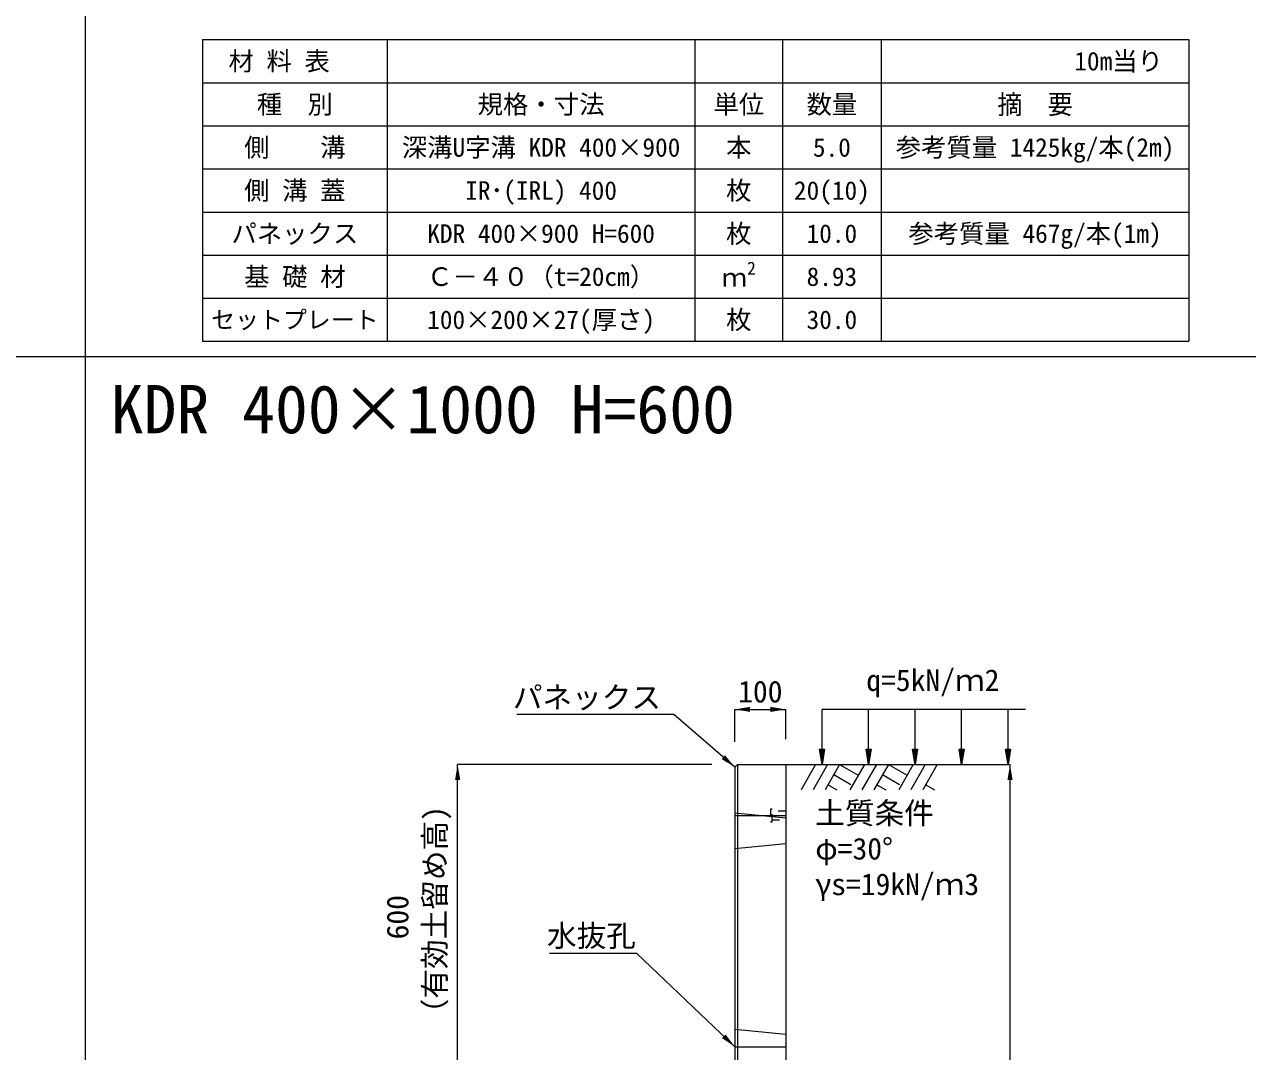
# Model space of a CAD drawing. Units: millimetres at full size. Extents: x 172874 to 217143, y 854931 to 903297.
# Drawn here: x 205023 to 207428, y 857964 to 859984 of the extents above; entities that cross this region are included whole.
import ezdxf
from ezdxf.enums import TextEntityAlignment as Align

# ---------------------------------------------------------------- set-up
doc = ezdxf.new("R2010")
doc.units = ezdxf.units.MM
doc.header["$LTSCALE"] = 20
doc.linetypes.add('DASHED', pattern=[7.5, 6, -1.5])
doc.linetypes.add('USER3', pattern=[1.35, 0.75, -0.6])
for name, color, linetype, lineweight in [('0_2', 7, 'Continuous', 20), ('Defpoints_3', 8, 'Continuous', 0), ('パネックスKDR', 2, 'Continuous', 13), ('図枠', 5, 'Continuous', 13), ('寸法・材料表', 7, 'Continuous', 13), ('寸法線', 7, 'Continuous', 13), ('引出線', 4, 'Continuous', 13), ('補助線', 8, 'Continuous', 13), ('ｲﾝｻｰﾄ', 3, 'USER3', 5), ('ﾊｯﾁﾝｸﾞ', 7, 'Continuous', 5)]:
    doc.layers.add(name, color=color, linetype=linetype, lineweight=lineweight)
doc.layers.add('文字', color=7, linetype='Continuous')
doc.styles.add('ＭＳ ゴシック', font='')
doc.styles.add('ＭＳ Ｐゴシック', font='')
doc.styles.get('ＭＳ ゴシック').set_extended_font_data('MS Gothic')
doc.styles.get('ＭＳ Ｐゴシック').set_extended_font_data('MS PGothic')

# ---------------------------------------------------------------- blocks, each defined once
blk = doc.blocks.new('filled_arrow')
at = {"color": 0, "linetype": 'Continuous', "lineweight": -2}
blk.add_solid([(7.5, 1.25), (0, 0), (7.5, -1.25)], dxfattribs=at)

msp = doc.modelspace()

# ---------------------------------------------------------------- hatches: boundary and pattern name
at = {"layer": '寸法線'}
for points in [[(206596.31, 858558.52), (206591.31, 858528.52), (206586.31, 858558.52)], [(206687.73, 858558.52), (206682.73, 858528.52), (206677.73, 858558.52)], [(206779.14, 858558.52), (206774.14, 858528.52), (206769.14, 858558.52)], [(206870.55, 858558.52), (206865.55, 858528.52), (206860.55, 858558.52)], [(206961.93, 858558.52), (206956.93, 858528.52), (206951.93, 858558.52)]]:
    msp.add_hatch(color=256, dxfattribs=at).paths.add_polyline_path(points)

# ---------------------------------------------------------------- linework, layer by layer
at = {"layer": '0_2'}
msp.add_line((206519.9, 858528.52), (206919.9, 858528.52), dxfattribs=at)
at = {"layer": 'Defpoints_3'}
for p, q in [((205373.45, 859954.4), (207312.35, 859954.4)), ((205373.45, 859954.4), (205373.45, 859869.22)), ((205736.45, 859954.4), (205736.45, 859869.22)), ((206341.45, 859954.4), (206341.45, 859869.22)), ((206513.75, 859954.4), (206513.75, 859869.22)), ((206707.35, 859954.4), (206707.35, 859869.22)), ((207312.35, 859954.4), (207312.35, 859869.22))]:
    msp.add_line(p, q, dxfattribs=at)
at = {"layer": 'パネックスKDR'}
for p, q in [((206419.9, 858523.52), (206424.9, 858528.52)), ((206419.9, 858523.52), (206419.9, 857928.52)), ((206424.9, 858528.52), (206519.9, 858528.52)), ((206519.9, 858528.52), (206519.9, 856673.52))]:
    msp.add_line(p, q, dxfattribs=at)
at = {"layer": 'パネックスKDR', "lineweight": 5}
msp.add_line((206424.9, 858528.52), (206424.9, 857928.52), dxfattribs=at)
at = {"layer": 'パネックスKDR', "linetype": 'DASHED', "lineweight": 9}
for p, q in [((206419.9, 858433.52), (206519.9, 858423.52)), ((206419.9, 858363.52), (206519.9, 858373.52)), ((206419.9, 858008.52), (206519.9, 857998.52))]:
    msp.add_line(p, q, dxfattribs=at)
at = {"layer": '図枠'}
for p, q in [((205142.9, 874031.02), (205142.9, 855531.02)), ((196742.9, 859331.02), (217142.9, 859331.02))]:
    msp.add_line(p, q, dxfattribs=at)
at = {"layer": '寸法・材料表'}
for p, q in [((205373.45, 859869.22), (207312.35, 859869.22)), ((205373.45, 859869.22), (205373.45, 859361.02)), ((205736.45, 859869.22), (205736.45, 859361.02)), ((206341.45, 859869.22), (206341.45, 859361.02)), ((206513.75, 859869.22), (206513.75, 859361.02)), ((206707.35, 859869.22), (206707.35, 859361.02)), ((207312.35, 859869.22), (207312.35, 859361.02)), ((205373.45, 859784.52), (207312.35, 859784.52)), ((205373.45, 859699.82), (207312.35, 859699.82)), ((205373.45, 859615.12), (207312.35, 859615.12)), ((205373.45, 859530.42), (207312.35, 859530.42)), ((205373.45, 859445.72), (207312.35, 859445.72)), ((205373.45, 859361.02), (207312.35, 859361.02))]:
    msp.add_line(p, q, dxfattribs=at)
at = {"layer": '寸法線'}
for p, q in [((206419.9, 858637.07), (206519.9, 858637.07)), ((206419.9, 858573.52), (206419.9, 858637.07)), ((206519.9, 858578.52), (206519.9, 858637.07)), ((205874.9, 857928.52), (205874.9, 858528.52)), ((206374.9, 858528.52), (205874.9, 858528.52)), ((206569.9, 858528.52), (206960.74, 858528.52)), ((206960.74, 856673.52), (206960.74, 858528.52))]:
    msp.add_line(p, q, dxfattribs=at)
at = {"layer": '寸法線', "lineweight": 9}
for p, q in [((206991.31, 858637.07), (206591.31, 858637.07)), ((206591.31, 858558.52), (206591.31, 858637.07)), ((206682.73, 858558.52), (206682.73, 858637.07)), ((206774.14, 858558.52), (206774.14, 858637.07)), ((206865.55, 858558.52), (206865.55, 858637.07)), ((206956.93, 858558.52), (206956.93, 858637.07))]:
    msp.add_line(p, q, dxfattribs=at)
for points in [[(206596.31, 858558.52), (206591.31, 858528.52), (206586.31, 858558.52)], [(206687.73, 858558.52), (206682.73, 858528.52), (206677.73, 858558.52)], [(206779.14, 858558.52), (206774.14, 858528.52), (206769.14, 858558.52)], [(206870.55, 858558.52), (206865.55, 858528.52), (206860.55, 858558.52)], [(206961.93, 858558.52), (206956.93, 858528.52), (206951.93, 858558.52)]]:
    msp.add_lwpolyline(points, close=True, dxfattribs=at)
at = {"layer": '引出線'}
for points in [[(206419.9, 858523.52), (206299.69, 858626.98), (205991.44, 858626.98)], [(206419.9, 857973.52), (206227.44, 858156.97), (206055.7, 858156.97)]]:
    msp.add_lwpolyline(points, dxfattribs=at)
at = {"layer": '補助線'}
for p, q in [((206419.9, 858428.52), (206519.9, 858428.52)), ((206419.9, 857973.52), (206519.9, 857973.52))]:
    msp.add_line(p, q, dxfattribs=at)
at = {"layer": 'ｲﾝｻｰﾄ'}
for p, q in [((206489.9, 858441.02), (206489.9, 858416.02)), ((206492.9, 858441.02), (206489.9, 858441.02)), ((206492.9, 858416.02), (206492.9, 858441.02)), ((206519.9, 858437.02), (206492.9, 858437.02)), ((206489.9, 858416.02), (206492.9, 858416.02)), ((206492.9, 858420.02), (206519.9, 858420.02))]:
    msp.add_line(p, q, dxfattribs=at)
at = {"layer": 'ﾊｯﾁﾝｸﾞ', "lineweight": 9}
for p, q in [((206578.55, 858528.51), (206549.9, 858478.89)), ((206602.17, 858528.51), (206573.52, 858478.89)), ((206625.79, 858528.51), (206597.14, 858478.89)), ((206625.79, 858528.51), (206662.36, 858507.4)), ((206674.55, 858528.51), (206645.9, 858478.89)), ((206698.17, 858528.51), (206669.52, 858478.89)), ((206721.79, 858528.51), (206693.14, 858478.89)), ((206721.79, 858528.51), (206758.36, 858507.4)), ((206770.55, 858528.51), (206741.9, 858478.89)), ((206794.17, 858528.51), (206765.52, 858478.89)), ((206817.79, 858528.51), (206789.14, 858478.89)), ((206614.37, 858508.73), (206647.78, 858489.44)), ((206710.37, 858508.73), (206743.78, 858489.44)), ((206602.95, 858488.95), (206620.36, 858478.89)), ((206698.95, 858488.95), (206716.36, 858478.89)), ((206794.95, 858488.95), (206812.36, 858478.89))]:
    msp.add_line(p, q, dxfattribs=at)

# ---------------------------------------------------------------- block references
at = {"layer": '寸法線', "xscale": 4, "yscale": 4}
msp.add_blockref('filled_arrow', (206419.9, 858637.07), dxfattribs=at)
for p, rotation in [((206519.9, 858637.07), 180), ((205874.9, 858528.52), 270), ((206960.74, 858528.52), 270)]:
    msp.add_blockref('filled_arrow', p, dxfattribs=dict(at, rotation=rotation))
at = {"layer": '引出線', "xscale": 4, "yscale": 4}
for p, rotation in [((206419.9, 858523.52), 139.3), ((206419.9, 857973.52), 136.4)]:
    msp.add_blockref('filled_arrow', p, dxfattribs=dict(at, rotation=rotation))

# ---------------------------------------------------------------- texts
at = {"layer": '寸法・材料表', "style": 'ＭＳ ゴシック'}
msp.add_text('\u3000材 料 表', height=36.55, dxfattribs=at).set_placement((205374.61, 859911.81), align=Align.MIDDLE_LEFT)
msp.add_text('10m当り\u3000', height=36.55, dxfattribs=at).set_placement((207311.19, 859911.81), align=Align.MIDDLE_RIGHT)
for s, height, p in [('種\u3000別', 36.55, (205554.95, 859826.87)), ('規格・寸法', 36.55, (206038.95, 859826.87)), ('単位', 36.55, (206427.6, 859826.87)), ('数量', 36.55, (206610.55, 859826.87)), ('側\u3000\u3000溝', 36.55, (205554.95, 859742.17)), ('深溝U字溝 KDR 400×900', 36.55, (206038.95, 859742.17)), ('本', 36.55, (206427.6, 859742.17)), ('5.0', 36.55, (206610.55, 859742.17)), ('参考質量 1425kg/本(2m)', 36.55, (207009.85, 859742.17)), ('側 溝 蓋', 36.55, (205554.95, 859657.47)), ('IR･(IRL) 400', 36.55, (206038.95, 859657.47)), ('枚', 36.55, (206427.6, 859657.47)), ('20(10)', 36.55, (206610.55, 859657.47)), ('パネックス', 36.55, (205554.95, 859572.77)), ('KDR 400×900 H=600', 36.55, (206038.95, 859572.77)), ('枚', 36.55, (206427.6, 859572.77)), ('10.0', 36.55, (206610.55, 859572.77)), ('参考質量 467g/本(1m)', 36.55, (207009.85, 859572.77)), ('基 礎 材', 36.55, (205554.95, 859488.07)), ('Ｃ－４０（t=20cm）', 36.55, (206038.95, 859488.07)), ('8.93', 36.55, (206610.55, 859488.07)), ('セットプレート', 34.46, (205554.95, 859403.37)), ('100×200×27(厚さ)', 36.55, (206038.95, 859403.37)), ('枚', 36.55, (206427.6, 859403.37)), ('30.0', 36.55, (206610.55, 859403.37))]:
    msp.add_text(s, height=height, dxfattribs=at).set_placement(p, align=Align.MIDDLE_CENTER)
at = {"layer": '寸法・材料表', "style": 'ＭＳ Ｐゴシック', "width": 0.95}
msp.add_text('摘\u3000要', height=38.1, dxfattribs=at).set_placement((207009.85, 859826.87), align=Align.MIDDLE_CENTER)
at = {"layer": '寸法・材料表', "style": 'ＭＳ ゴシック'}
for s, height, p in [('2', 25.59, (206443.8, 859484.1)), ('ｍ', 36.55, (206393.95, 859457.15))]:
    msp.add_text(s, height=height, dxfattribs=at).set_placement(p, align=Align.BOTTOM_LEFT)
at = {"layer": '寸法線', "style": 'ＭＳ ゴシック'}
msp.add_text('100', height=42.72, dxfattribs=at).set_placement((206469.9, 858672.07), align=Align.MIDDLE_CENTER)
for s, p in [('土質条件', (206577.86, 858454.53)), ('φ=30°', (206577.86, 858384.53)), ('γs=19kN/ｍ3', (206577.86, 858314.53))]:
    msp.add_text(s, height=42.72, dxfattribs=at).set_placement(p, align=Align.TOP_LEFT)
for s, p in [('（有効土留め高)', (205864.1, 858009.99)), ('600', (205790.98, 858184.81))]:
    msp.add_text(s, height=42.72, rotation=90, dxfattribs=at).set_placement(p, align=Align.BOTTOM_LEFT)
at = {"layer": '引出線', "style": 'ＭＳ ゴシック'}
for s, p in [('パネックス', (206274.69, 858682.12)), ('水抜孔', (206225.19, 858213.25))]:
    msp.add_text(s, height=42.72, dxfattribs=at).set_placement(p, align=Align.TOP_RIGHT)
at = {"layer": '文字', "style": 'ＭＳ ゴシック'}
for s, height, p in [('KDR 400×1000 H=600', 94.94, (205192.9, 859151.52)), ('q=5kN/ｍ2', 42.72, (206678.2, 858660.34))]:
    msp.add_text(s, height=height, dxfattribs=at).set_placement(p, align=Align.BOTTOM_LEFT)

doc.saveas('drawing.dxf')
